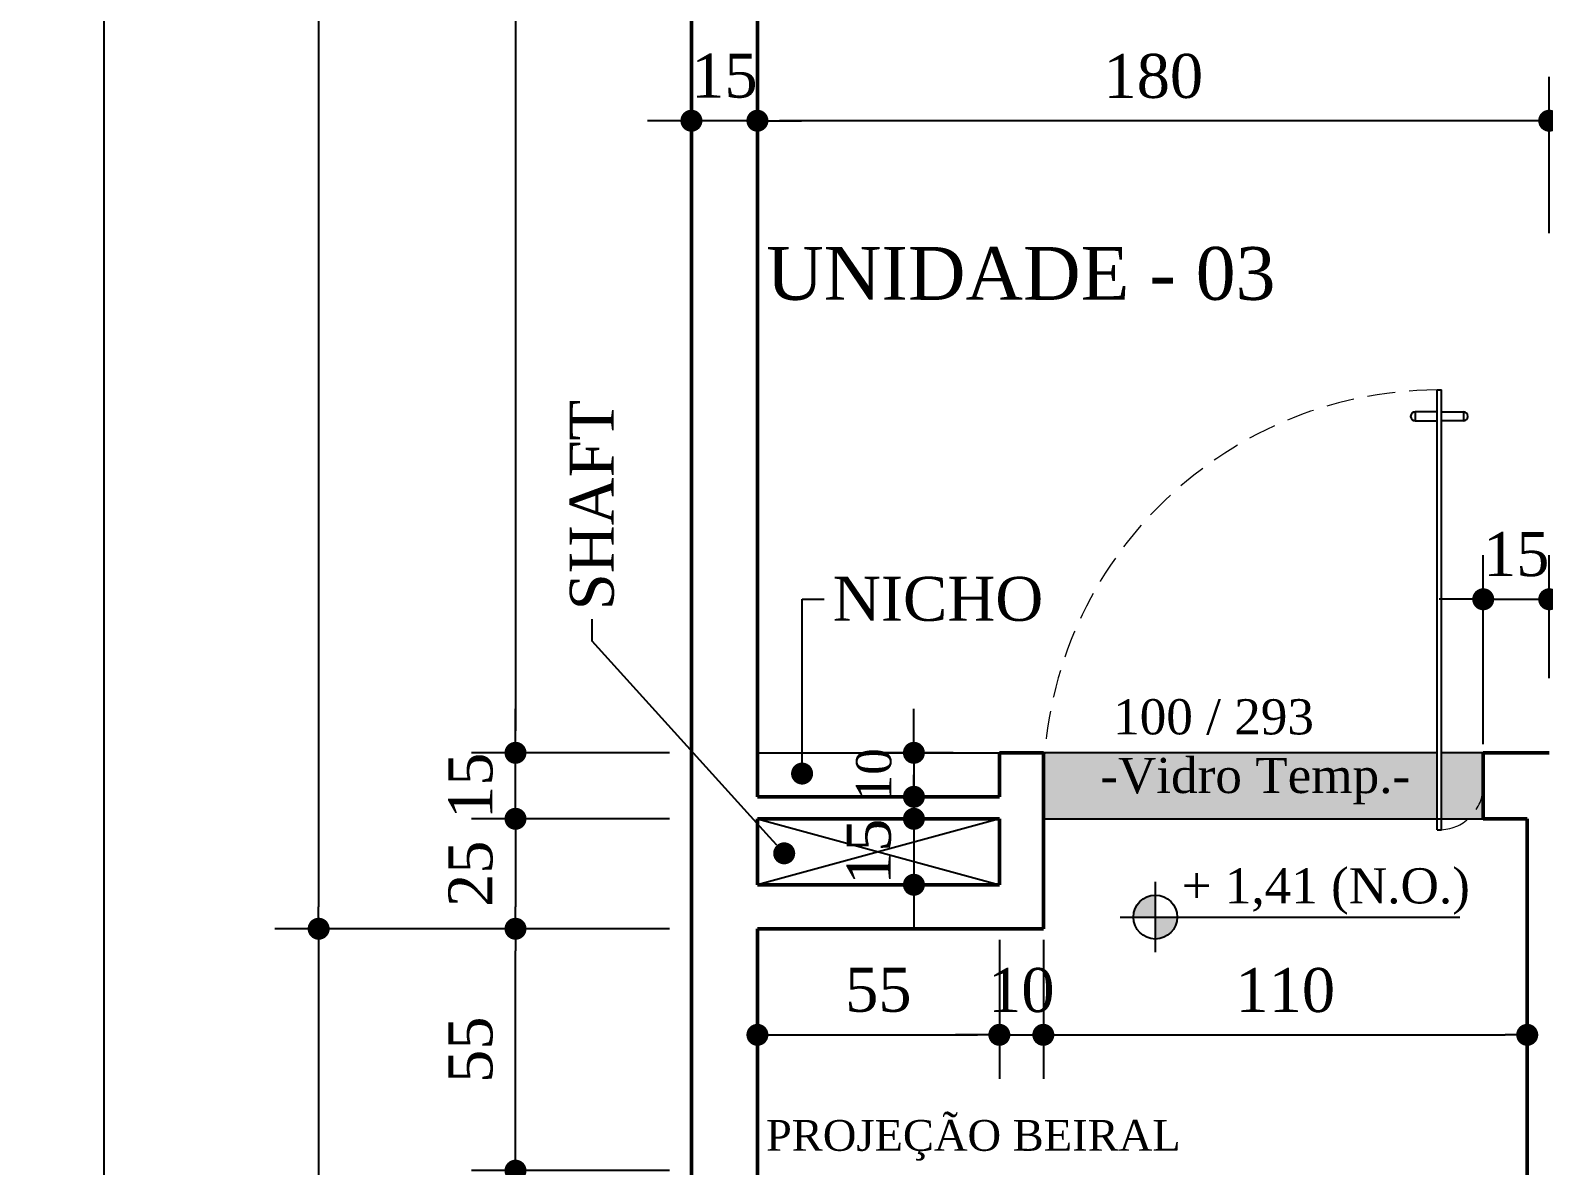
# Model space of a CAD drawing. Header units: millimetres. Extents: x 81693 to 98868, y 6565 to 11437.
# Drawn here: x 81793.5 to 82137.5, y 7966.8 to 8225 of the extents above; entities that cross this region are included whole.
import ezdxf
from ezdxf import colors
from ezdxf.entities.mleader import LeaderData, LeaderLine
from ezdxf.math import Vec2, Vec3

# ---------------------------------------------------------------- set-up
doc = ezdxf.new("R2010")
doc.units = ezdxf.units.MM
doc.linetypes.add('HIDDEN', pattern=[9.525, 6.35, -3.175])
for name, color, linetype, lineweight in [('Cotas', 12, 'Continuous', 5), ('Parede Baixa', 5, 'Continuous', 50), ('Pisos Externos', 15, 'Continuous', 9), ('Portas - Janelas', 2, 'Continuous', 20), ('Projeção Portas', 55, 'HIDDEN', 5), ('Projeção Viga', 1, 'HIDDEN', 9)]:
    doc.layers.add(name, color=color, linetype=linetype, lineweight=lineweight)
for name, color, linetype in [('Hachuria - Moveis', 1, 'Continuous'), ('Piso', 55, 'Continuous'), ('PN010', 1, 'Continuous'), ('PN060', 6, 'Continuous'), ('Portas-Cotas', 2, 'Continuous'), ('Texto', 2, 'Continuous')]:
    doc.layers.add(name, color=color, linetype=linetype)
doc.styles.add('Valéria', font='romantic.ttf', dxfattribs={"height": 10})
doc.dimstyles.new('Cota - 50', dxfattribs={"dimtxt": 10, "dimasz": 5, "dimexe": 10, "dimexo": 20, "dimgap": 5, "dimtad": 1, "dimtxsty": 'Valéria', "dimblk": 'DOT', "dimcen": 0, "dimclrd": 12, "dimclre": 12, "dimclrt": 2, "dimazin": 2, "dimtfac": 1, "dimtix": 1, "dimtmove": 0, "dimatfit": 3, "dimldrblk": 'DOT', "dimfxl": 1, "dimarcsym": 0})

# ---------------------------------------------------------------- blocks, each defined once
blk = doc.blocks.new('_Dot')
at = {"color": 0, "linetype": 'ByBlock', "lineweight": -2}
blk.add_line((-0.5, 0), (-1, 0), dxfattribs=at)
at = {"color": 0, "linetype": 'ByBlock', "const_width": 0.5}
blk.add_lwpolyline([(-0.25, 0, 1), (0.25, 0, 1)], format="xyb", close=True, dxfattribs=at)
blk = doc.blocks.new('*D477')
at = {"layer": 'Cotas', "color": 12, "lineweight": -2, "transparency": 16777216}
for p, q in [((82138.79, 8178.82), (82138.79, 8214.41)), ((82178.79, 8178.82), (82178.79, 8214.41)), ((82173.79, 8204.41), (82143.79, 8204.41))]:
    blk.add_line(p, q, dxfattribs=at)
at = {"layer": 'Defpoints', "color": 0, "transparency": 16777216}
for p in [(82138.79, 8204.41), (82138.79, 8158.82), (82178.79, 8158.82)]:
    blk.add_point(p, dxfattribs=at)
at = {"layer": 'Cotas', "color": 12, "lineweight": -2, "transparency": 16777216, "xscale": 5, "yscale": 5, "zscale": 5, "rotation": 180}
blk.add_blockref('_Dot', (82138.79, 8204.41), dxfattribs=at)
at = {"layer": 'Cotas', "color": 12, "lineweight": -2, "transparency": 16777216, "xscale": 5, "yscale": 5, "zscale": 5}
blk.add_blockref('_Dot', (82178.79, 8204.41), dxfattribs=at)
at = {"layer": 'Cotas', "color": 2, "transparency": 16777216, "insert": (82158.79, 8214.52), "char_height": 10, "attachment_point": 5, "style": 'Valéria'}
blk.add_mtext('40', dxfattribs=at)
blk = doc.blocks.new('*D478')
at = {"layer": 'Cotas', "color": 12, "lineweight": -2, "transparency": 16777216}
for p, q in [((81958.79, 8178.82), (81958.79, 8214.41)), ((82138.79, 8178.82), (82138.79, 8214.41)), ((82133.79, 8204.41), (81963.79, 8204.41))]:
    blk.add_line(p, q, dxfattribs=at)
at = {"layer": 'Defpoints', "color": 0, "transparency": 16777216}
for p in [(81958.79, 8204.41), (81958.79, 8158.82), (82138.79, 8158.82)]:
    blk.add_point(p, dxfattribs=at)
at = {"layer": 'Cotas', "color": 12, "lineweight": -2, "transparency": 16777216, "xscale": 5, "yscale": 5, "zscale": 5, "rotation": 180}
blk.add_blockref('_Dot', (81958.79, 8204.41), dxfattribs=at)
at = {"layer": 'Cotas', "color": 12, "lineweight": -2, "transparency": 16777216, "xscale": 5, "yscale": 5, "zscale": 5}
blk.add_blockref('_Dot', (82138.79, 8204.41), dxfattribs=at)
at = {"layer": 'Cotas', "color": 2, "transparency": 16777216, "insert": (82048.79, 8214.52), "char_height": 10, "attachment_point": 5, "style": 'Valéria'}
blk.add_mtext('180', dxfattribs=at)
blk = doc.blocks.new('*D479')
at = {"layer": 'Cotas', "color": 12, "lineweight": -2, "transparency": 16777216}
for p, q in [((82013.79, 8018.2), (82013.79, 7986.58)), ((81958.79, 8010.7), (81958.79, 7986.58)), ((81963.79, 7996.58), (82008.79, 7996.58))]:
    blk.add_line(p, q, dxfattribs=at)
at = {"layer": 'Defpoints', "color": 0, "transparency": 16777216}
for p in [(82013.79, 8038.2), (81958.79, 8030.7), (82013.79, 7996.58)]:
    blk.add_point(p, dxfattribs=at)
at = {"layer": 'Cotas', "color": 12, "lineweight": -2, "transparency": 16777216, "xscale": 5, "yscale": 5, "zscale": 5, "rotation": 180}
blk.add_blockref('_Dot', (81958.79, 7996.58), dxfattribs=at)
at = {"layer": 'Cotas', "color": 12, "lineweight": -2, "transparency": 16777216, "xscale": 5, "yscale": 5, "zscale": 5}
blk.add_blockref('_Dot', (82013.79, 7996.58), dxfattribs=at)
at = {"layer": 'Cotas', "color": 2, "transparency": 16777216, "insert": (81986.29, 8006.77), "char_height": 10, "attachment_point": 5, "style": 'Valéria'}
blk.add_mtext('55', dxfattribs=at)
blk = doc.blocks.new('*D480')
at = {"layer": 'Cotas', "color": 12, "lineweight": -2, "transparency": 16777216}
for p, q in [((82013.79, 8018.2), (82013.79, 7986.58)), ((82023.79, 8018.2), (82023.79, 7986.58)), ((82008.79, 7996.58), (82003.79, 7996.58)), ((82013.79, 7996.58), (82023.79, 7996.58)), ((82028.79, 7996.58), (82033.79, 7996.58))]:
    blk.add_line(p, q, dxfattribs=at)
at = {"layer": 'Defpoints', "color": 0, "transparency": 16777216}
for p in [(82013.79, 8038.2), (82023.79, 8038.2), (82023.79, 7996.58)]:
    blk.add_point(p, dxfattribs=at)
at = {"layer": 'Cotas', "color": 12, "lineweight": -2, "transparency": 16777216, "xscale": 5, "yscale": 5, "zscale": 5}
blk.add_blockref('_Dot', (82013.79, 7996.58), dxfattribs=at)
at = {"layer": 'Cotas', "color": 12, "lineweight": -2, "transparency": 16777216, "xscale": 5, "yscale": 5, "zscale": 5, "rotation": 180}
blk.add_blockref('_Dot', (82023.79, 7996.58), dxfattribs=at)
at = {"layer": 'Cotas', "color": 2, "transparency": 16777216, "insert": (82018.79, 8006.69), "char_height": 10, "attachment_point": 5, "style": 'Valéria'}
blk.add_mtext('10', dxfattribs=at)
blk = doc.blocks.new('*D481')
at = {"layer": 'Cotas', "color": 12, "lineweight": -2, "transparency": 16777216}
for p, q in [((82179.8, 8165.7), (82210.12, 8165.7)), ((82200.12, 8160.7), (82200.12, 8065.7)), ((82151.29, 8060.7), (82210.12, 8060.7))]:
    blk.add_line(p, q, dxfattribs=at)
at = {"layer": 'Defpoints', "color": 0, "transparency": 16777216}
for p in [(82159.8, 8165.7), (82131.29, 8060.7), (82200.12, 8060.7)]:
    blk.add_point(p, dxfattribs=at)
at = {"layer": 'Cotas', "color": 12, "lineweight": -2, "transparency": 16777216, "xscale": 5, "yscale": 5, "zscale": 5}
for p, rotation in [((82200.12, 8165.7), 90), ((82200.12, 8060.7), 270)]:
    blk.add_blockref('_Dot', p, dxfattribs=dict(at, rotation=rotation))
at = {"layer": 'Cotas', "color": 2, "transparency": 16777216, "insert": (82189.93, 8113.2), "char_height": 10, "attachment_point": 5, "rotation": 90, "style": 'Valéria'}
blk.add_mtext('105', dxfattribs=at)
blk = doc.blocks.new('*D483')
at = {"layer": 'Cotas', "color": 12, "lineweight": -2, "transparency": 16777216}
for p, q in [((82200.12, 8065.7), (82200.12, 8070.7)), ((82151.29, 8060.7), (82210.12, 8060.7)), ((82200.12, 8060.7), (82200.12, 8045.7)), ((82151.29, 8045.7), (82210.12, 8045.7)), ((82200.12, 8040.7), (82200.12, 8035.7))]:
    blk.add_line(p, q, dxfattribs=at)
at = {"layer": 'Defpoints', "color": 0, "transparency": 16777216}
for p in [(82131.29, 8060.7), (82131.29, 8045.7), (82200.12, 8045.7)]:
    blk.add_point(p, dxfattribs=at)
at = {"layer": 'Cotas', "color": 12, "lineweight": -2, "transparency": 16777216, "xscale": 5, "yscale": 5, "zscale": 5}
for p, rotation in [((82200.12, 8060.7), 270), ((82200.12, 8045.7), 90)]:
    blk.add_blockref('_Dot', p, dxfattribs=dict(at, rotation=rotation))
at = {"layer": 'Cotas', "color": 2, "transparency": 16777216, "insert": (82189.93, 8053.2), "char_height": 10, "attachment_point": 5, "rotation": 90, "style": 'Valéria'}
blk.add_mtext('15', dxfattribs=at)
blk = doc.blocks.new('*D486')
at = {"layer": 'Cotas', "color": 12, "lineweight": -2, "transparency": 16777216}
for p, q in [((82151.29, 8045.7), (82210.12, 8045.7)), ((82200.12, 8040.7), (82200.12, 7970.7)), ((82151.29, 7965.7), (82210.12, 7965.7))]:
    blk.add_line(p, q, dxfattribs=at)
at = {"layer": 'Defpoints', "color": 0, "transparency": 16777216}
for p in [(82131.29, 8045.7), (82131.29, 7965.7), (82200.12, 7965.7)]:
    blk.add_point(p, dxfattribs=at)
at = {"layer": 'Cotas', "color": 12, "lineweight": -2, "transparency": 16777216, "xscale": 5, "yscale": 5, "zscale": 5}
for p, rotation in [((82200.12, 8045.7), 90), ((82200.12, 7965.7), 270)]:
    blk.add_blockref('_Dot', p, dxfattribs=dict(at, rotation=rotation))
at = {"layer": 'Cotas', "color": 2, "transparency": 16777216, "insert": (82190.01, 8005.7), "char_height": 10, "attachment_point": 5, "rotation": 90, "style": 'Valéria'}
blk.add_mtext('80', dxfattribs=at)
blk = doc.blocks.new('*D506')
at = {"layer": 'Cotas', "color": 12, "lineweight": -2, "transparency": 16777216}
for p, q in [((82023.79, 8018.2), (82023.79, 7986.58)), ((82133.79, 8011.05), (82133.79, 7986.58)), ((82028.79, 7996.58), (82128.79, 7996.58))]:
    blk.add_line(p, q, dxfattribs=at)
at = {"layer": 'Defpoints', "color": 0, "transparency": 16777216}
for p in [(82023.79, 8038.2), (82133.79, 8031.05), (82133.79, 7996.58)]:
    blk.add_point(p, dxfattribs=at)
at = {"layer": 'Cotas', "color": 12, "lineweight": -2, "transparency": 16777216, "xscale": 5, "yscale": 5, "zscale": 5, "rotation": 180}
blk.add_blockref('_Dot', (82023.79, 7996.58), dxfattribs=at)
at = {"layer": 'Cotas', "color": 12, "lineweight": -2, "transparency": 16777216, "xscale": 5, "yscale": 5, "zscale": 5}
blk.add_blockref('_Dot', (82133.79, 7996.58), dxfattribs=at)
at = {"layer": 'Cotas', "color": 2, "transparency": 16777216, "insert": (82078.79, 8006.69), "char_height": 10, "attachment_point": 5, "style": 'Valéria'}
blk.add_mtext('110', dxfattribs=at)
blk = doc.blocks.new('*D515')
at = {"layer": 'Cotas', "color": 12, "lineweight": -2, "transparency": 16777216}
for p, q in [((81938.79, 8695.7), (81893.8, 8695.7)), ((81903.8, 8690.7), (81903.8, 8065.7)), ((81938.79, 8060.7), (81893.8, 8060.7))]:
    blk.add_line(p, q, dxfattribs=at)
at = {"layer": 'Defpoints', "color": 0, "transparency": 16777216}
for p in [(81958.79, 8695.7), (81903.8, 8060.7), (81958.79, 8060.7)]:
    blk.add_point(p, dxfattribs=at)
at = {"layer": 'Cotas', "color": 12, "lineweight": -2, "transparency": 16777216, "xscale": 5, "yscale": 5, "zscale": 5}
for p, rotation in [((81903.8, 8695.7), 90), ((81903.8, 8060.7), 270)]:
    blk.add_blockref('_Dot', p, dxfattribs=dict(at, rotation=rotation))
at = {"layer": 'Cotas', "color": 2, "transparency": 16777216, "insert": (81893.61, 8378.2), "char_height": 10, "attachment_point": 5, "rotation": 90, "style": 'Valéria'}
blk.add_mtext('635', dxfattribs=at)
blk = doc.blocks.new('*D516')
at = {"layer": 'Cotas', "color": 12, "lineweight": -2, "transparency": 16777216}
for p, q in [((81994.37, 8065.7), (81994.37, 8070.7)), ((82003.27, 8060.7), (81984.37, 8060.7)), ((81994.37, 8060.7), (81994.37, 8050.7)), ((82003.27, 8050.7), (81984.37, 8050.7)), ((81994.37, 8045.7), (81994.37, 8040.7))]:
    blk.add_line(p, q, dxfattribs=at)
at = {"layer": 'Defpoints', "color": 0, "transparency": 16777216}
for p in [(82023.27, 8060.7), (81994.37, 8050.7), (82023.27, 8050.7)]:
    blk.add_point(p, dxfattribs=at)
at = {"layer": 'Cotas', "color": 12, "lineweight": -2, "transparency": 16777216, "xscale": 5, "yscale": 5, "zscale": 5}
for p, rotation in [((81994.37, 8060.7), 270), ((81994.37, 8050.7), 90)]:
    blk.add_blockref('_Dot', p, dxfattribs=dict(at, rotation=rotation))
at = {"layer": 'Cotas', "color": 2, "transparency": 16777216, "insert": (81985.28, 8055.7), "char_height": 10, "attachment_point": 5, "rotation": 90, "style": 'Valéria'}
blk.add_mtext('{\\H0.8x;10}', dxfattribs=at)
blk = doc.blocks.new('*D517')
at = {"layer": 'Cotas', "color": 12, "lineweight": -2, "transparency": 16777216}
for p, q in [((81938.79, 8020.7), (81849.05, 8020.7)), ((81859.05, 8015.7), (81859.05, 7685.7)), ((81938.79, 7680.7), (81849.05, 7680.7))]:
    blk.add_line(p, q, dxfattribs=at)
at = {"layer": 'Defpoints', "color": 0, "transparency": 16777216}
for p in [(81958.79, 8020.7), (81859.05, 7680.7), (81958.79, 7680.7)]:
    blk.add_point(p, dxfattribs=at)
at = {"layer": 'Cotas', "color": 12, "lineweight": -2, "transparency": 16777216, "xscale": 5, "yscale": 5, "zscale": 5}
for p, rotation in [((81859.05, 8020.7), 90), ((81859.05, 7680.7), 270)]:
    blk.add_blockref('_Dot', p, dxfattribs=dict(at, rotation=rotation))
at = {"layer": 'Cotas', "color": 2, "transparency": 16777216, "insert": (81848.94, 7850.7), "char_height": 10, "attachment_point": 5, "rotation": 90, "style": 'Valéria'}
blk.add_mtext('340', dxfattribs=at)
blk = doc.blocks.new('*D518')
at = {"layer": 'Cotas', "color": 12, "lineweight": -2, "transparency": 16777216}
for p, q in [((81938.79, 8045.7), (81893.8, 8045.7)), ((81903.8, 8040.7), (81903.8, 8025.7)), ((81938.79, 8020.7), (81893.8, 8020.7))]:
    blk.add_line(p, q, dxfattribs=at)
at = {"layer": 'Defpoints', "color": 0, "transparency": 16777216}
for p in [(81958.79, 8045.7), (81903.8, 8020.7), (81958.79, 8020.7)]:
    blk.add_point(p, dxfattribs=at)
at = {"layer": 'Cotas', "color": 12, "lineweight": -2, "transparency": 16777216, "xscale": 5, "yscale": 5, "zscale": 5}
for p, rotation in [((81903.8, 8045.7), 90), ((81903.8, 8020.7), 270)]:
    blk.add_blockref('_Dot', p, dxfattribs=dict(at, rotation=rotation))
at = {"layer": 'Cotas', "color": 2, "transparency": 16777216, "insert": (81893.61, 8033.2), "char_height": 10, "attachment_point": 5, "rotation": 90, "style": 'Valéria'}
blk.add_mtext('25', dxfattribs=at)
blk = doc.blocks.new('*D524')
at = {"layer": 'Cotas', "color": 12, "lineweight": -2, "transparency": 16777216}
for p, q in [((81938.79, 9605.7), (81849.05, 9605.7)), ((81859.05, 9600.7), (81859.05, 8025.7)), ((81938.79, 8020.7), (81849.05, 8020.7))]:
    blk.add_line(p, q, dxfattribs=at)
at = {"layer": 'Defpoints', "color": 0, "transparency": 16777216}
for p in [(81958.79, 9605.7), (81859.05, 8020.7), (81958.79, 8020.7)]:
    blk.add_point(p, dxfattribs=at)
at = {"layer": 'Cotas', "color": 12, "lineweight": -2, "transparency": 16777216, "xscale": 5, "yscale": 5, "zscale": 5}
for p, rotation in [((81859.05, 9605.7), 90), ((81859.05, 8020.7), 270)]:
    blk.add_blockref('_Dot', p, dxfattribs=dict(at, rotation=rotation))
at = {"layer": 'Cotas', "color": 2, "transparency": 16777216, "insert": (81848.86, 8813.2), "char_height": 10, "attachment_point": 5, "rotation": 90, "style": 'Valéria'}
blk.add_mtext('1585', dxfattribs=at)
blk = doc.blocks.new('*D548')
at = {"layer": 'Cotas', "color": 12, "lineweight": -2, "transparency": 16777216}
for p, q in [((81923.79, 10200.48), (81800.2, 10200.48)), ((81810.2, 10195.48), (81810.2, 6759.6)), ((81942.89, 6754.6), (81800.2, 6754.6))]:
    blk.add_line(p, q, dxfattribs=at)
at = {"layer": 'Defpoints', "color": 0, "transparency": 16777216}
for p in [(81943.79, 10200.48), (81810.2, 6754.6), (81962.89, 6754.6)]:
    blk.add_point(p, dxfattribs=at)
at = {"layer": 'Cotas', "color": 12, "lineweight": -2, "transparency": 16777216, "xscale": 5, "yscale": 5, "zscale": 5}
for p, rotation in [((81810.2, 10200.48), 90), ((81810.2, 6754.6), 270)]:
    blk.add_blockref('_Dot', p, dxfattribs=dict(at, rotation=rotation))
at = {"layer": 'Cotas', "color": 2, "transparency": 16777216, "insert": (81800.05, 8477.54), "char_height": 10, "attachment_point": 5, "rotation": 90, "style": 'Valéria'}
blk.add_mtext('3446', dxfattribs=at)
blk = doc.blocks.new('*D449')
at = {"layer": 'Defpoints', "color": 0, "transparency": 16777216}
for p in [(81903.8, 8060.7), (81958.79, 8060.7), (81958.79, 8045.7)]:
    blk.add_point(p, dxfattribs=at)
at = {"layer": 'Piso', "color": 12, "lineweight": -2, "transparency": 16777216}
for p, q in [((81903.8, 8065.7), (81903.8, 8070.7)), ((81938.79, 8060.7), (81893.8, 8060.7)), ((81903.8, 8045.7), (81903.8, 8060.7)), ((81938.79, 8045.7), (81893.8, 8045.7)), ((81903.8, 8040.7), (81903.8, 8035.7))]:
    blk.add_line(p, q, dxfattribs=at)
at = {"layer": 'Piso', "color": 12, "lineweight": -2, "transparency": 16777216, "xscale": 5, "yscale": 5, "zscale": 5}
for p, rotation in [((81903.8, 8060.7), 270), ((81903.8, 8045.7), 90)]:
    blk.add_blockref('_Dot', p, dxfattribs=dict(at, rotation=rotation))
at = {"layer": 'Piso', "color": 2, "transparency": 16777216, "insert": (81893.61, 8053.2), "char_height": 10, "attachment_point": 5, "rotation": 90, "style": 'Valéria'}
blk.add_mtext('15', dxfattribs=at)
blk = doc.blocks.new('*D450')
at = {"layer": 'Defpoints', "color": 0, "transparency": 16777216}
for p in [(82023.27, 8045.7), (81994.37, 8030.7), (82023.27, 8030.7)]:
    blk.add_point(p, dxfattribs=at)
at = {"layer": 'Piso', "color": 12, "lineweight": -2, "transparency": 16777216}
for p, q in [((81994.37, 8050.7), (81994.37, 8055.7)), ((82003.27, 8045.7), (81984.37, 8045.7)), ((81994.37, 8045.7), (81994.37, 8030.7)), ((82003.27, 8030.7), (81984.37, 8030.7)), ((81994.37, 8025.7), (81994.37, 8020.7))]:
    blk.add_line(p, q, dxfattribs=at)
at = {"layer": 'Piso', "color": 12, "lineweight": -2, "transparency": 16777216, "xscale": 5, "yscale": 5, "zscale": 5}
for p, rotation in [((81994.37, 8045.7), 270), ((81994.37, 8030.7), 90)]:
    blk.add_blockref('_Dot', p, dxfattribs=dict(at, rotation=rotation))
at = {"layer": 'Piso', "color": 2, "transparency": 16777216, "insert": (81984.17, 8038.2), "char_height": 10, "attachment_point": 5, "rotation": 90, "style": 'Valéria'}
blk.add_mtext('15', dxfattribs=at)
blk = doc.blocks.new('*D451')
at = {"layer": 'Defpoints', "color": 0, "transparency": 16777216}
for p in [(81903.8, 8020.7), (81958.79, 8020.7), (81958.79, 7965.7)]:
    blk.add_point(p, dxfattribs=at)
at = {"layer": 'Piso', "color": 12, "lineweight": -2, "transparency": 16777216}
for p, q in [((81938.79, 8020.7), (81893.8, 8020.7)), ((81903.8, 7970.7), (81903.8, 8015.7)), ((81938.79, 7965.7), (81893.8, 7965.7))]:
    blk.add_line(p, q, dxfattribs=at)
at = {"layer": 'Piso', "color": 12, "lineweight": -2, "transparency": 16777216, "xscale": 5, "yscale": 5, "zscale": 5}
for p, rotation in [((81903.8, 8020.7), 90), ((81903.8, 7965.7), 270)]:
    blk.add_blockref('_Dot', p, dxfattribs=dict(at, rotation=rotation))
at = {"layer": 'Piso', "color": 2, "transparency": 16777216, "insert": (81893.61, 7993.2), "char_height": 10, "attachment_point": 5, "rotation": 90, "style": 'Valéria'}
blk.add_mtext('55', dxfattribs=at)
blk = doc.blocks.new('*D452')
at = {"layer": 'Defpoints', "color": 0, "transparency": 16777216}
for p in [(82138.79, 8095.61), (82138.79, 8057.7), (82123.79, 8042.7)]:
    blk.add_point(p, dxfattribs=at)
at = {"layer": 'Piso', "color": 12, "lineweight": -2, "transparency": 16777216}
for p, q in [((82123.79, 8062.7), (82123.79, 8105.61)), ((82138.79, 8077.7), (82138.79, 8105.61)), ((82118.79, 8095.61), (82113.79, 8095.61)), ((82123.79, 8095.61), (82138.79, 8095.61)), ((82143.79, 8095.61), (82148.79, 8095.61))]:
    blk.add_line(p, q, dxfattribs=at)
at = {"layer": 'Piso', "color": 12, "lineweight": -2, "transparency": 16777216, "xscale": 5, "yscale": 5, "zscale": 5}
blk.add_blockref('_Dot', (82123.79, 8095.61), dxfattribs=at)
at = {"layer": 'Piso', "color": 12, "lineweight": -2, "transparency": 16777216, "xscale": 5, "yscale": 5, "zscale": 5, "rotation": 180}
blk.add_blockref('_Dot', (82138.79, 8095.61), dxfattribs=at)
at = {"layer": 'Piso', "color": 2, "transparency": 16777216, "insert": (82131.29, 8105.81), "char_height": 10, "attachment_point": 5, "style": 'Valéria'}
blk.add_mtext('15', dxfattribs=at)
blk = doc.blocks.new('*D384')
at = {"layer": 'Defpoints', "color": 0, "transparency": 16777216}
for p in [(81943.79, 8204.41), (81943.79, 8158.82), (81958.79, 8158.82)]:
    blk.add_point(p, dxfattribs=at)
at = {"layer": 'Piso', "color": 12, "lineweight": -2, "transparency": 16777216}
for p, q in [((81943.79, 8178.82), (81943.79, 8214.41)), ((81958.79, 8178.82), (81958.79, 8214.41)), ((81938.79, 8204.41), (81933.79, 8204.41)), ((81958.79, 8204.41), (81943.79, 8204.41)), ((81963.79, 8204.41), (81968.79, 8204.41))]:
    blk.add_line(p, q, dxfattribs=at)
at = {"layer": 'Piso', "color": 12, "lineweight": -2, "transparency": 16777216, "xscale": 5, "yscale": 5, "zscale": 5}
blk.add_blockref('_Dot', (81943.79, 8204.41), dxfattribs=at)
at = {"layer": 'Piso', "color": 12, "lineweight": -2, "transparency": 16777216, "xscale": 5, "yscale": 5, "zscale": 5, "rotation": 180}
blk.add_blockref('_Dot', (81958.79, 8204.41), dxfattribs=at)
at = {"layer": 'Piso', "color": 2, "transparency": 16777216, "insert": (81951.29, 8214.6), "char_height": 10, "attachment_point": 5, "style": 'Valéria'}
blk.add_mtext('15', dxfattribs=at)

msp = doc.modelspace()

# ---------------------------------------------------------------- hatches: boundary and pattern name
at = {"layer": 'Pisos Externos'}
h = msp.add_hatch(dxfattribs=at)
h.set_pattern_fill('AR-SAND', color=256, scale=0.05, angle=135)
h.set_pattern_definition([(172.5, (18908.4363, 2902.5188), (-1.673767446, -1.786906744), [0, -1.9304, 0, -2.159, 0, -2.06375]), (142.5, (18908.4363, 2902.5188), (-4.12366426, -0.94505464), [0, -1.0414, 0, -1.7399, 0, -0.66675]), (102.5, (18909.5409, 2901.4142), (-2.80166156, 2.79149913), [0, -0.635, 0, -2.286, 0, -2.9845]), (92.5, (18909.541, 2901.4142), (-3.4877539, 1.91140555), [0, -0.3175, 0, -1.4986, 0, -1.7145])])
h.paths.add_polyline_path([(82113.2927, 8060.6965), (82024.1057, 8060.6965, 0.02086055), (82023.7927, 8053.1965), (82023.7927, 8045.6965), (82113.2927, 8045.6965)])
h.paths.add_polyline_path([(82123.7927, 8060.6965), (82114.2927, 8060.6965), (82114.2927, 8045.6965), (82120.4071, 8045.6965, 0.21525044), (82123.7927, 8053.1965)])
h.paths.add_polyline_path([(82123.7927, 8053.1965, -0.21525044), (82120.4071, 8045.6965), (82123.7927, 8045.6965)], flags=17)
h.paths.add_polyline_path([(82035.4497, 8046.8269), (82108.4674, 8046.8269), (82108.4674, 8077.4857), (82035.4497, 8077.4857)], flags=9)
at = {"layer": 'Portas - Janelas'}
h = msp.add_hatch(color=256, dxfattribs=at)
edge = h.paths.add_edge_path()
edge.add_arc((82049.2479, 8023.3626), 5, 90, 180)
edge.add_line((82044.2479, 8023.3626), (82049.2479, 8023.3626))
edge.add_line((82049.2479, 8023.3626), (82049.2479, 8028.3626))
edge = h.paths.add_edge_path()
edge.add_arc((82049.2479, 8023.3626), 5, 270, 360)
edge.add_line((82054.2479, 8023.3626), (82049.2479, 8023.3626))
edge.add_line((82049.2479, 8023.3626), (82049.2479, 8018.3626))

# ---------------------------------------------------------------- linework, layer by layer
at = {"layer": 'Hachuria - Moveis'}
msp.add_circle((82049.2479, 8023.3626), 5, dxfattribs=at)
at = {"layer": 'Parede Baixa'}
for p, q in [((81943.7927, 7680.6965), (81943.7927, 8710.6965)), ((81958.7927, 8050.6965), (81958.7927, 8695.6965)), ((82013.7927, 8060.6965), (82023.7927, 8060.6965)), ((82013.7927, 8050.6965), (82013.7927, 8060.6965)), ((82023.7927, 8060.6965), (82023.7927, 8020.6965)), ((82123.7927, 8060.6965), (82138.7927, 8060.6965)), ((82123.7927, 8060.6965), (82123.7927, 8045.6965)), ((81958.7927, 8050.6965), (82013.7927, 8050.6965)), ((81958.7927, 8030.6965), (81958.7927, 8045.6965)), ((81958.7927, 8045.6965), (82013.7927, 8045.6965)), ((82013.7927, 8045.6965), (82013.7927, 8030.6965)), ((82123.7927, 8045.6965), (82133.7927, 8045.6965)), ((82133.7927, 8045.6965), (82133.7927, 7750.6965)), ((81958.7927, 8030.6965), (82013.7927, 8030.6965)), ((81958.7927, 8020.6965), (82023.7927, 8020.6965)), ((81958.7927, 7775.6965), (81958.7927, 8020.6965))]:
    msp.add_line(p, q, dxfattribs=at)
at = {"layer": 'Piso'}
for p, q in [((82113.2927, 8060.6965), (82023.7927, 8060.6965)), ((82123.7927, 8060.6965), (82114.2927, 8060.6965)), ((81958.7927, 8045.6965), (82013.7927, 8030.6965)), ((82013.7927, 8045.6965), (81958.7927, 8030.6965))]:
    msp.add_line(p, q, dxfattribs=at)
at = {"layer": 'PN010'}
for p, q in [((82113.2927, 8043.209), (82113.2927, 8143.1951)), ((82113.2927, 8143.1951), (82114.2927, 8143.1951)), ((82114.2927, 8043.209), (82114.2927, 8143.1951)), ((82113.2927, 8138.1951), (82108.2927, 8138.1951)), ((82108.2927, 8138.1951), (82108.2927, 8136.1951)), ((82114.2927, 8138.1951), (82119.2927, 8138.1951)), ((82119.2927, 8138.1951), (82119.2927, 8136.1951)), ((82108.2927, 8136.1951), (82113.2927, 8136.1951)), ((82119.2927, 8136.1951), (82114.2927, 8136.1951)), ((82113.2927, 8043.209), (82114.2927, 8043.209)), ((82049.2479, 8031.3626), (82049.2479, 8015.3626)), ((82041.2479, 8023.3626), (82118.4777, 8023.3626))]:
    msp.add_line(p, q, dxfattribs=at)
for centre, start, end in [((82108.2927, 8137.1951), 90, 270), ((82119.2927, 8137.1951), 270, 90)]:
    msp.add_arc(centre, 1, start, end, dxfattribs=at)
at = {"layer": 'Portas-Cotas'}
for p, q in [((81958.7927, 8060.6965), (82013.7927, 8060.6965)), ((82023.7927, 8045.6965), (82123.7927, 8045.6965))]:
    msp.add_line(p, q, dxfattribs=at)
at = {"layer": 'Projeção Portas'}
for radius, start, end in [(90, 90.318312, 180), (10, 272.865984, 0)]:
    msp.add_arc((82113.7927, 8053.1965), radius, start, end, dxfattribs=at)
at = {"layer": 'Projeção Viga'}
msp.add_line((81943.7927, 6754.6047), (81943.7927, 10200.4844), dxfattribs=at)

# ---------------------------------------------------------------- texts
at = {"layer": 'Portas-Cotas', "style": 'Valéria'}
for s, insert, char_height, attachment_point in [('{\\C12;UNIDADE - 03}', (82018.6754, 8175.6965), 12, 2), ('\\pxi-2.3669;100 / 293\\P\\pi0;-Vidro Temp.-', (82071.9526, 8060.9255), 8, 5)]:
    msp.add_mtext(s, dxfattribs=dict(at, insert=insert, char_height=char_height, attachment_point=attachment_point))
at = {"layer": 'Texto', "attachment_point": 1, "style": 'Valéria'}
for s, insert, char_height in [('+ 1,41 (N.O.)', (82055.2114, 8034.4691), 8), ('{\\C1;PROJEÇÃO BEIRAL}', (81960.7256, 7977.2217), 7)]:
    msp.add_mtext(s, dxfattribs=dict(at, insert=insert, char_height=char_height))

# ---------------------------------------------------------------- dimensions: what is measured, and where the dimension line sits
at = {"layer": 'Cotas'}
for base, p1, p2, text, picture, middle in [((81810.2003, 6754.6047), (81943.7927, 10200.4844), (81962.8865, 6754.6047), '3446', '*D548', (81800.0524, 8477.5445)), ((81994.3661, 8050.6965), (82023.2666, 8060.6965), (82023.2666, 8050.6965), '{\\H0.8x;<>}', '*D516', (81985.2773, 8055.6965))]:
    dim = msp.add_linear_dim(base=base, p1=p1, p2=p2, angle=90, text=text, dimstyle='Cota - 50', dxfattribs=at)
    dim.commit()
    dim.dimension.update_dxf_attribs({"geometry": picture, "text_midpoint": middle})
for base, p1, p2, picture, middle in [((81859.0505, 8020.6965), (81958.7927, 9605.6965), (81958.7927, 8020.6965), '*D524', (81848.8581, 8813.1965)), ((81903.7994, 8060.6965), (81958.7927, 8695.6965), (81958.7927, 8060.6965), '*D515', (81893.6071, 8378.1965)), ((82200.1215, 8060.6965), (82159.8049, 8165.6965), (82131.2927, 8060.6965), '*D481', (82189.9292, 8113.1965)), ((82200.1215, 8045.6965), (82131.2927, 8060.6965), (82131.2927, 8045.6965), '*D483', (82189.9292, 8053.1965)), ((81903.7994, 8020.6965), (81958.7927, 8045.6965), (81958.7927, 8020.6965), '*D518', (81893.6071, 8033.1965)), ((82200.1215, 7965.6965), (82131.2927, 8045.6965), (82131.2927, 7965.6965), '*D486', (82190.0105, 8005.6965)), ((81859.0505, 7680.6965), (81958.7927, 8020.6965), (81958.7927, 7680.6965), '*D517', (81848.9395, 7850.6965))]:
    dim = msp.add_linear_dim(base=base, p1=p1, p2=p2, angle=90, dimstyle='Cota - 50', dxfattribs=at)
    dim.commit()
    dim.dimension.update_dxf_attribs({"geometry": picture, "text_midpoint": middle})
for base, p1, p2, picture, middle in [((81958.7927, 8204.4105), (82138.7927, 8158.8189), (81958.7927, 8158.8189), '*D478', (82048.7927, 8214.5214)), ((82138.7927, 8204.4105), (82178.7927, 8158.8189), (82138.7927, 8158.8189), '*D477', (82158.7927, 8214.5214)), ((82013.7927, 7996.5785), (81958.7927, 8030.6965), (82013.7927, 8038.1965), '*D479', (81986.2927, 8006.7708)), ((82023.7927, 7996.5785), (82013.7927, 8038.1965), (82023.7927, 8038.1965), '*D480', (82018.7927, 8006.6895)), ((82133.7927, 7996.5785), (82023.7927, 8038.1965), (82133.7927, 8031.0457), '*D506', (82078.7927, 8006.6895))]:
    dim = msp.add_linear_dim(base=base, p1=p1, p2=p2, dimstyle='Cota - 50', dxfattribs=at)
    dim.commit()
    dim.dimension.update_dxf_attribs({"geometry": picture, "text_midpoint": middle})
at = {"layer": 'Piso'}
dim = msp.add_aligned_dim(p1=(81958.7927, 8158.8189), p2=(81943.7927, 8158.8189), distance=-45.5917, dimstyle='Cota - 50', override={"dimfxl": 25.4}, dxfattribs=at)
dim.commit()
dim.dimension.update_dxf_attribs({"geometry": '*D384', "text_midpoint": (81951.2927, 8214.6028)})
dim = msp.add_linear_dim(base=(82138.7927, 8095.6143), p1=(82123.7927, 8042.6965), p2=(82138.7927, 8057.6965), dimstyle='Cota - 50', dxfattribs=at)
dim.commit()
dim.dimension.update_dxf_attribs({"geometry": '*D452', "text_midpoint": (82131.2927, 8105.8066)})
for base, p1, p2, picture, middle in [((81903.7994, 8060.6965), (81958.7927, 8045.6965), (81958.7927, 8060.6965), '*D449', (81893.6071, 8053.1965)), ((81994.3661, 8030.6965), (82023.2666, 8045.6965), (82023.2666, 8030.6965), '*D450', (81984.1737, 8038.1965)), ((81903.7994, 8020.6965), (81958.7927, 7965.6965), (81958.7927, 8020.6965), '*D451', (81893.6071, 7993.1965))]:
    dim = msp.add_linear_dim(base=base, p1=p1, p2=p2, angle=90, dimstyle='Cota - 50', dxfattribs=at)
    dim.commit()
    dim.dimension.update_dxf_attribs({"geometry": picture, "text_midpoint": middle})

# ---------------------------------------------------------------- leaders
ml = msp.add_multileader_mtext('Standard', dxfattribs=at)
ml.set_content('NICHO', color=2, style='Valéria')
ml.set_leader_properties(color=15)
ml.set_arrow_properties(name='DOT')
ml.build(insert=Vec2(0, 0))
ml.multileader.update_dxf_attribs({"dogleg_length": 5, "arrow_head_size": 5})
ctx = ml.context
ctx.base_point, ctx.char_height, ctx.arrow_head_size, ctx.plane_origin = Vec3(81973.9445, 8095.6143), 10, 5, Vec3(81968.9445, 8055.9843)
notes = []
notes.append((ctx, [(0, (1, 1, 0), (81968.9445, 8095.6143), (1, 0), 5, [(0, [(81968.9445, 8055.9843)], 0, [])])]))
ctx.mtext.insert, ctx.mtext.flow_direction = Vec3(81975.9445, 8100.7179), 5
at = {"layer": 'PN060'}
ml = msp.add_multileader_mtext('Standard', dxfattribs=at)
ml.set_content('SHAFT', color=2, style='Valéria')
ml.set_leader_properties(color=15)
ml.set_arrow_properties(name='DOT')
ml.build(insert=Vec2(0, 0))
ml.multileader.update_dxf_attribs({"dogleg_length": 5, "arrow_head_size": 5})
ctx = ml.context
ctx.base_point, ctx.char_height, ctx.arrow_head_size, ctx.plane_origin, ctx.plane_x_axis, ctx.plane_y_axis = Vec3(81921.2274, 8091.1092), 10, 5, Vec3(81959.6167, 8135.7353), Vec3(0, 1), Vec3(-1, 0)
notes.append((ctx, [(1, (1, 1, 0), (81921.2274, 8086.1092), (0, 1), 5, [(0, [(81964.8782, 8037.844)], 0, [])])]))
ctx.mtext.insert, ctx.mtext.text_direction, ctx.mtext.rotation, ctx.mtext.flow_direction = Vec3(81916.1238, 8093.1092), Vec3(0, 1), 1.57079633, 5
for ctx, leaders in notes:
    for number, flags, end, landing, length, lines in leaders:
        leader = LeaderData()
        leader.index, (leader.has_last_leader_line, leader.has_dogleg_vector, leader.attachment_direction) = number, flags
        leader.last_leader_point, leader.dogleg_vector, leader.dogleg_length = Vec3(end), Vec3(landing), length
        for number, points, colour, breaks in lines:
            line = LeaderLine()
            line.index, line.vertices, line.color, line.breaks = number, Vec3.list(points), colors.encode_raw_color(colour), breaks
            leader.lines.append(line)
        ctx.leaders.append(leader)

doc.saveas('drawing.dxf')
